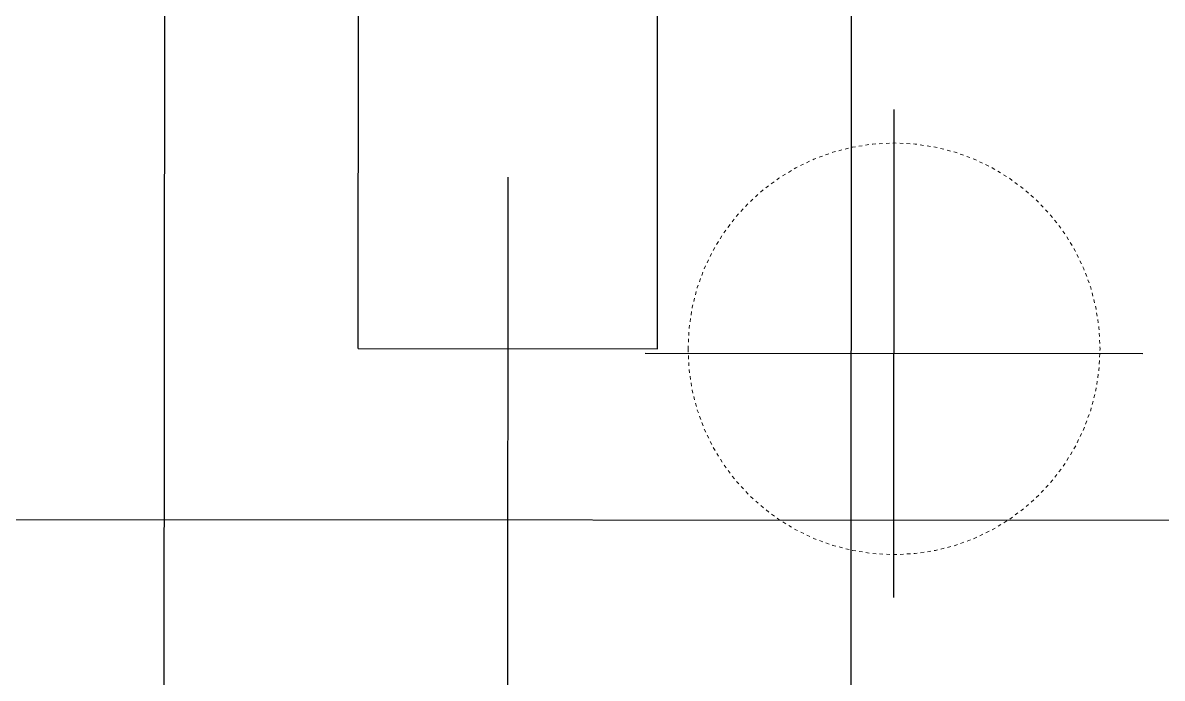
# Model space of a CAD drawing. Header units: millimetres. Extents: x 845401 to 948039, y 511594 to 550263.
# Drawn here: x 903183.66 to 903216.85, y 537242.84 to 537261.95 of the extents above; entities that cross this region are included whole.
import ezdxf

# ---------------------------------------------------------------- set-up
doc = ezdxf.new("R2010")
doc.units = ezdxf.units.MM
doc.linetypes.add('CENTER', pattern=[0])
doc.linetypes.add('DASHED', pattern=[0.75, 0.5, -0.25])
for name, color, linetype in [('00', 7, 'Continuous'), ('3中心线层', 1, 'CENTER'), ('4虚线层', 6, 'DASHED')]:
    doc.layers.add(name, color=color, linetype=linetype)
doc.layers.add('A-剖-0.10mm.......SECT-L01', color=255, linetype='Continuous', lineweight=18)

# ---------------------------------------------------------------- blocks, each defined once
blk = doc.blocks.new('*U100479')
at = {"color": 7, "linetype": 'Continuous', "lineweight": 25}
for p, q in [((-1960.692, 1671.52), (-1960.692, 1631.12)), ((-1955.051, 1642.02), (-1955.051, 1671.52)), ((-1946.333, 1642.02), (-1946.333, 1671.52)), ((-1940.692, 1631.12), (-1940.692, 1671.52)), ((-1946.333, 1642.02), (-1955.051, 1642.02)), ((-1976.692, 1637.02), (-1924.692, 1637.02))]:
    blk.add_line(p, q, dxfattribs=at)
at = {"layer": '3中心线层'}
for p, q in [((-1961.942, 1634.77), (-1961.942, 1648.992)), ((-1950.692, 1647.02), (-1950.692, 417.02)), ((-1969.192, 1641.881), (-1954.692, 1641.881))]:
    blk.add_line(p, q, dxfattribs=at)
at = {"layer": '4虚线层', "linetype": 'DASHED', "lineweight": 18, "ltscale": 0.15}
blk.add_circle((-1961.942, 1642.02), 6, dxfattribs=at)
blk = doc.blocks.new('C线')
at = {"xscale": -1, "rotation": 359.9712527628268}
blk.add_blockref('*U100479', (983116.099, 474449.194, -3.592), dxfattribs=at)
blk = doc.blocks.new('BC线平台')
at = {"layer": 'A-剖-0.10mm.......SECT-L01'}
h = blk.add_hatch(dxfattribs=at)
h.set_pattern_fill('CROSS', color=2, scale=50)
h.set_pattern_definition([(0, (691447.87, 341554.85), (317.5, 317.5), [158.75, -476.25]), (90, (691527.24, 341475.47), (-317.5, 317.5), [158.75, -476.25])])
h.paths.add_polyline_path([(772874.462, 370095.421), (786169.72, 370095.421), (786169.72, 367097.042), (772874.462, 367097.042)])

msp = doc.modelspace()

# ---------------------------------------------------------------- block references
at = {"layer": '00'}
for name, p in [('BC线平台', (120688.345, 168041.308, -0.976)), ('C线', (-81869.829, 61162.217))]:
    msp.add_blockref(name, p, dxfattribs=at)

doc.saveas('drawing.dxf')
